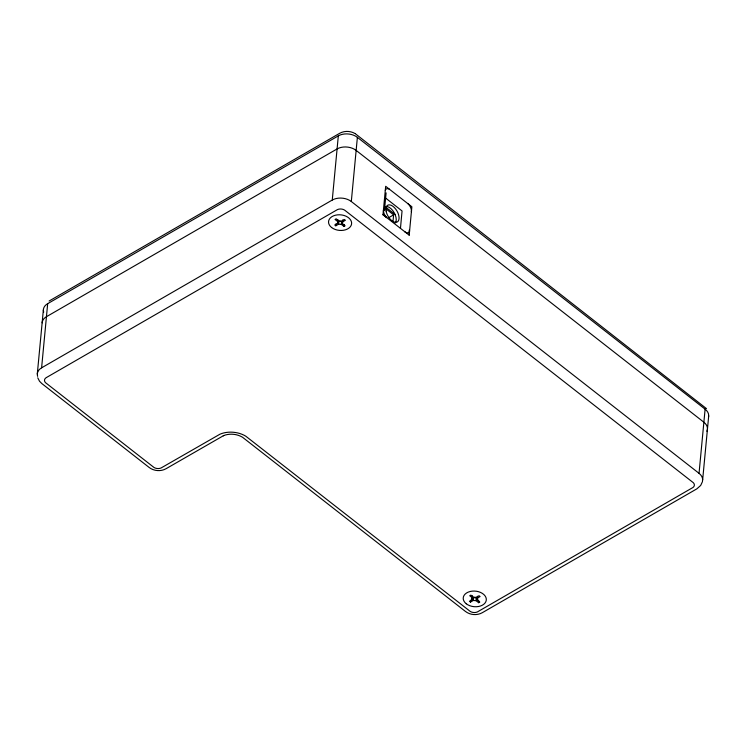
<?xml version="1.0" encoding="UTF-8"?>
<svg xmlns="http://www.w3.org/2000/svg" width="746" height="746" viewBox="0 0 746 746"><rect width="100%" height="100%" fill="white"/><g stroke="black" fill="none" stroke-linecap="round" stroke-linejoin="round"><path stroke-width="1.12" d="M342.479 223.735L342.573 221.898L345.398 220.266L344.344 219.445L341.528 221.077L338.805 220.863L336.185 218.82L335.047 219.473L337.668 221.515L337.565 223.362L334.749 224.984L335.793 225.805L338.619 224.173L341.342 224.387L343.962 226.43L345.1 225.777L342.479 223.735L342.75 220.005M472.535 595.905L472.255 599.644L469.43 601.267L470.484 602.087L473.309 600.455L476.032 600.67L478.652 602.712L479.781 602.059L477.16 600.017L477.44 596.287M472.255 599.644L472.358 597.798L469.738 595.756L470.866 595.103L473.486 597.145L476.209 597.36L479.035 595.728L480.088 596.548L477.263 598.18M37.3 373.96L43.371 309.795M37.636 376.357A13.521 9.111 5.4 0 1 41.608 367.825L47.679 303.659L338.32 135.875A13.521 9.111 5.4 0 1 357.381 137.339L705.11 409.162A13.521 9.111 5.4 0 1 708.513 417.079M41.608 367.825L332.259 200.049L338.32 135.875M335.793 225.805L335.97 223.912M337.668 221.515L337.854 219.622M337.565 223.362L337.835 220.518M338.619 224.173L338.889 221.338L341.612 221.543L341.342 224.387M343.962 226.43L344.148 224.537M702.452 481.245A13.521 9.111 5.4 0 0 699.039 473.328L351.31 201.513L357.381 137.339M382.987 214.689L385.673 186.295L411.876 206.773L409.19 235.167L382.987 214.689L386.801 217.673A6.751 3.618 60 0 1 383.379 210.559M384.423 210.689L386.111 192.888M392.993 221.543L393.757 213.44M400.453 228.472L402.057 210.969L385.533 197.998M411.494 210.913L411.419 211.687L411.484 210.913A6.751 3.618 60 0 0 408.081 203.807M470.484 602.087L470.661 600.194M473.309 600.455L473.579 597.621L476.293 597.826L478.046 599.197M476.032 600.67L476.293 597.826M477.16 600.017L477.431 597.173M478.652 602.712L478.829 600.819M699.039 473.328L705.11 409.162M702.629 480.07L708.7 415.895M409.19 235.167L409.349 229.982L409.582 231.046A6.751 3.618 60 0 1 405.386 232.192L404.668 231.633M702.312 481.981L700.671 485.45L696.876 488.835L482.289 612.708C477.058 615.646 470.139 615.086 465.411 611.412L242.431 437.184C236.724 433.836 229.423 433.221 223.278 435.72L223.716 435.543L166.013 468.74C160.791 471.668 153.863 471.108 149.135 467.444L41.767 383.509L39.501 381.215L37.748 377.793M49.124 301.02L339.691 133.292C344.372 130.662 350.424 130.83 355.031 133.543M388.759 217.664L393.618 214.857L385.635 208.619M471.696 598.702L473.579 597.621M355.404 133.776L706.499 408.649M385.775 207.201L395.557 214.848M385.29 190.426A6.751 3.618 60 0 1 389.477 189.26M332.259 200.049A13.521 9.111 5.4 0 1 351.31 201.513M42.14 322.85A13.521 9.111 5.4 0 1 46.438 316.714L337.089 148.939A13.521 9.111 5.4 0 1 356.14 150.403L703.87 422.217A13.521 9.111 5.4 0 1 706.872 431.281M385.859 206.502A9.651 5.175 60 0 1 394.196 212.713A9.651 5.175 60 0 1 395.24 222.951M43.697 312.182A13.521 9.111 5.4 0 1 47.679 303.659M46.494 377.495L45.804 377.952A5.772 3.898 5.4 0 0 45.543 382.689L154.002 467.472A5.772 3.898 5.4 0 0 161.015 468.012L219.958 434.2A21.261 14.333 5.4 0 1 245.76 436.177L470.278 611.45A5.772 3.898 5.4 0 0 477.281 611.99L693.053 487.436A5.772 3.898 5.4 0 0 693.314 482.699L344.568 210.074A5.772 3.898 5.4 0 0 337.556 209.542L46.494 377.495M386.074 211.006A9.651 5.175 60 0 0 396.965 222.112A9.651 5.175 60 0 0 394.438 207.63A9.651 5.175 60 0 0 386.074 211.006M331.606 227.511A11.591 7.814 5.4 0 0 351.124 225.497A11.591 7.814 5.4 0 0 337.509 214.857A11.591 7.814 5.4 0 0 331.606 227.511M466.287 603.794A11.591 7.814 5.4 0 0 485.814 601.78A11.591 7.814 5.4 0 0 472.19 591.14A11.591 7.814 5.4 0 0 466.287 603.794"/></g></svg>
